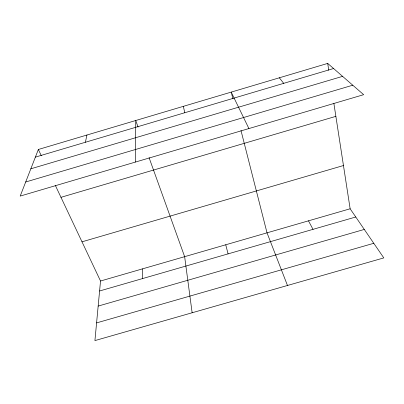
<?xml version="1.0" encoding="UTF-8"?>
<svg xmlns="http://www.w3.org/2000/svg" width="404" height="404" viewBox="0 0 404 404"><rect width="100%" height="100%" fill="white"/><g stroke="black" fill="none" stroke-linecap="round" stroke-linejoin="round"><path stroke-width="0.61" d="M135.557 162.029L135.729 120.513L138.062 127.013M55.328 185.38L100.525 281.012L94.92 340.592L383.8 257.904L350.137 208.782L333.881 103.464M85.406 142.258L86.916 135.032M38.36 149.475L20.2 196.086L363.661 94.682L327.7 63.408L38.36 149.475L41.324 155.752M35.38 157.121L333.583 68.523M30.83 168.806L342.587 76.356M25.689 181.997L352.768 85.209M60.969 197.319L335.87 116.352M82.002 241.824L343.461 165.534M100.525 281.012L350.137 208.782M99.586 290.991L355.767 216.999M98.167 306.086L364.287 229.432M96.581 322.902L373.786 243.294M279.331 77.795L283.714 83.34M308.489 220.837L313.009 229.346M248.909 128.558L231.219 92.107L232.926 98.828M287.476 285.476L267.024 232.835L241.001 130.558M149.086 157.696L184.643 256.671L192.137 312.767M225.74 244.779L228.078 253.879M183.35 106.348L184.774 112.736M327.7 63.408L328.745 70.195M142.491 268.872L142.642 278.558"/></g></svg>
